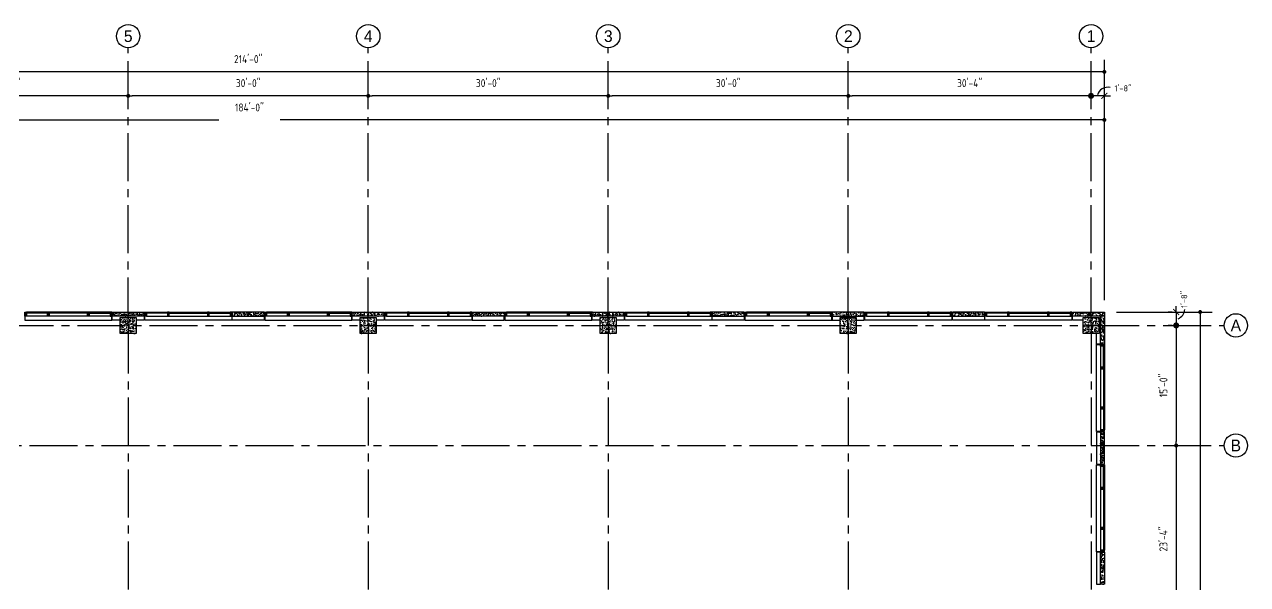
# Model space of a CAD drawing. Header units: inches. Extents: x 2920 to 9107, y 1541 to 7121.
# Drawn here: x 7272 to 9107, y 6282 to 7121 of the extents above; entities that cross this region are included whole.
import ezdxf
from ezdxf.enums import TextEntityAlignment as Align

# ---------------------------------------------------------------- set-up
doc = ezdxf.new("R2010")
doc.units = ezdxf.units.IN
doc.header["$LTSCALE"] = 96
doc.header["$MEASUREMENT"] = 0
doc.header["$PDSIZE"] = 1.5
doc.linetypes.add('CENTER2', pattern=[1.125, 0.75, -0.125, 0.125, -0.125])
doc.layers.get('0').update_dxf_attribs({"color": 60, "linetype": 'CONTINUOUS'})
doc.layers.get('DEFPOINTS').update_dxf_attribs({"linetype": 'CONTINUOUS'})
for name, color, linetype in [('A-SYMB', 4, 'CONTINUOUS'), ('A_0_BLDGRD', 35, 'CENTER2'), ('A_0_CONST', 11, 'CONTINUOUS'), ('A_0_DIMGRD', 9, 'CENTER2'), ('A_0_DIMTXT_MAIN', 4, 'CONTINUOUS'), ('A_1-7_COL', 7, 'CONTINUOUS'), ('A_1-7_COL_H', 6, 'CONTINUOUS'), ('A_1-7_CW_GLASS', 1, 'CONTINUOUS'), ('A_1-7_CW_GYP', 2, 'CONTINUOUS'), ('A_1-7_CW_MULL', 2, 'CONTINUOUS'), ('A_1-7_CW_PC', 2, 'CONTINUOUS'), ('A_1-7_CW_PC_H', 6, 'CONTINUOUS'), ('A_1-7_CW_SILL', 9, 'CONTINUOUS'), ('A_1-8_COL', 7, 'CONTINUOUS'), ('A_1-8_COL_H', 6, 'CONTINUOUS'), ('A_1-8_CW_GLASS', 1, 'CONTINUOUS'), ('A_1-8_CW_GYP', 2, 'CONTINUOUS'), ('A_1-8_CW_MULL', 2, 'CONTINUOUS'), ('A_1-8_CW_PC', 2, 'CONTINUOUS'), ('A_1-8_CW_PC_H', 6, 'CONTINUOUS'), ('A_1-8_CW_SILL', 9, 'CONTINUOUS')]:
    doc.layers.add(name, color=color, linetype=linetype)
doc.styles.add('ARCHITXT', font='architxt.shx')
doc.styles.add('C-GOTHIC', font='GOTHIC.TTF', dxfattribs={"width": 0.9})
doc.dimstyles.new('DOT', dxfattribs={"dimscale": 192, "dimtxt": 0.0625, "dimasz": 0.03125, "dimexe": 0.09375, "dimexo": 0.09375, "dimgap": 0.0625, "dimtad": 1, "dimdec": 4, "dimzin": 3, "dimdsep": 46, "dimlunit": 4, "dimtxsty": 'ARCHITXT', "dimblk1": 'DOT', "dimblk2": 'DOT', "dimsah": 1, "dimcen": 0, "dimdle": 0.125, "dimclrd": 256, "dimclre": 256, "dimclrt": 256, "dimadec": 0, "dimazin": 0, "dimtfac": 1, "dimtdec": 4, "dimtmove": 2, "dimatfit": 3, "dimfxl": 1, "dimtolj": 1, "dimtzin": 3, "dimarcsym": 0})
doc.dimstyles.new('TICKDOT', dxfattribs={"dimscale": 96, "dimtxt": 0.09375, "dimasz": 0.09375, "dimexe": 0.125, "dimexo": 0.0625, "dimgap": 0.0625, "dimtad": 1, "dimdec": 6, "dimzin": 3, "dimdsep": 46, "dimlunit": 4, "dimtxsty": 'ARCHITXT', "dimblk1": 'ARCHTICK', "dimblk2": 'DOT', "dimsah": 1, "dimcen": 0.0625, "dimdle": 0.0625, "dimclrd": 256, "dimclre": 256, "dimclrt": 256, "dimadec": 0, "dimazin": 0, "dimtfac": 1, "dimtdec": 5, "dimtmove": 2, "dimatfit": 3, "dimldrblk": 'ARCHTICK', "dimfxl": 1, "dimfrac": 2, "dimtolj": 1, "dimtzin": 3, "dimarcsym": 0})

# ---------------------------------------------------------------- blocks, each defined once
blk = doc.blocks.new('COL_1-8_24X24')
at = {"layer": 'A_1-8_COL_H'}
h = blk.add_hatch(dxfattribs=at)
h.set_pattern_fill('AR-CONC,_I', color=256, style=2)
h.set_pattern_definition([(50, (-6180, -6718.462), (7.172602, -0.6275213), [0.75, -8.25]), (355, (-6180, -6718.462), (-1.3875133, 7.5219213), [0.6, -6.6]), (100.4514, (-6179.402, -6718.5144), (5.785094, 6.8943954), [0.637402, -7.011421]), (46.1842, (-6180, -6716.462), (10.6724105, -1.65519), [1.125, -12.375]), (96.6356, (-6179.111, -6716.6), (9.346627, 9.741179), [0.956103, -10.51713]), (351.1842, (-6180, -6716.462), (9.34662, 9.741186), [0.9, -9.9]), (21, (-6179, -6716.962), (5.9690705, -4.026189), [0.75, -8.25]), (326, (-6179, -6716.962), (2.4331533, 7.2515005), [0.6, -6.6]), (71.4514, (-6178.5026, -6717.2976), (8.4022263, 3.225305), [0.637402, -7.011421]), (37.5, (-6180, -6718.462), (0.12159855, 3.32893854), [0, -6.52, 0, -6.7, 0, -6.625]), (7.5, (-6180, -6718.462), (2.6306954, 3.9441171), [0, -3.82, 0, -6.37, 0, -2.525]), (327.5, (-6182.23, -6718.462), (5.3382244, -0.2255487), [0, -2.5, 0, -7.8, 0, -10.35]), (317.5, (-6183.23, -6718.462), (5.8318617, 1.0010498), [0, -3.25, 0, -5.18, 0, -7.35])])
h.paths.add_polyline_path([(-12, -12), (12, -12), (12, 12), (-12, 12)])
at = {"layer": 'A_0_CONST'}
blk.add_point((0, 0), dxfattribs=at)
at = {"layer": 'A_1-8_COL'}
blk.add_lwpolyline([(-12, -12), (12, -12), (12, 12), (-12, 12)], close=True, dxfattribs=at)
blk = doc.blocks.new('PRE_1-8_COL1')
at = {"layer": 'A_1-8_CW_PC_H'}
h = blk.add_hatch(dxfattribs=at)
h.set_pattern_fill('AR-CONC', color=256, style=0)
h.set_pattern_definition([(50, (-5100, -6744), (7.172602, -0.6275213), [0.75, -8.25]), (355, (-5100, -6744), (-1.3875133, 7.5219213), [0.6, -6.6]), (100.4514, (-5099.402, -6744.052), (5.785094, 6.8943954), [0.637402, -7.011421]), (46.1842, (-5100, -6742), (10.6724105, -1.65519), [1.125, -12.375]), (96.6356, (-5099.111, -6742.138), (9.346627, 9.741179), [0.956103, -10.51713]), (351.1842, (-5100, -6742), (9.34662, 9.741186), [0.9, -9.9]), (21, (-5099, -6742.5), (5.9690705, -4.026189), [0.75, -8.25]), (326, (-5099, -6742.5), (2.433153, 7.2515005), [0.6, -6.6]), (71.4514, (-5098.5026, -6742.8355), (8.4022263, 3.225305), [0.637402, -7.011421]), (37.5, (-5100, -6744), (0.12159855, 3.3289385), [0, -6.52, 0, -6.7, 0, -6.625]), (7.5, (-5100, -6744), (2.6306954, 3.9441171), [0, -3.82, 0, -6.37, 0, -2.525]), (327.5, (-5102.23, -6744), (5.3382244, -0.2255487), [0, -2.5, 0, -7.8, 0, -10.35]), (317.5, (-5103.23, -6744), (5.8318617, 1.0010498), [0, -3.25, 0, -5.18, 0, -7.35])])
h.paths.add_polyline_path([(-24, -6), (24, -6), (24, 0), (-24, 0)])
at = {"layer": 'A_0_CONST'}
blk.add_line((0, 0), (0, -6), dxfattribs=at)
at = {"layer": 'A_1-8_CW_PC'}
blk.add_lwpolyline([(-24, -6), (24, -6), (24, 0), (-24, 0)], close=True, dxfattribs=at)
blk = doc.blocks.new('MUL_1-8_EX2')
at = {"layer": 'A_0_CONST'}
blk.add_line((0, 0), (0, -6), dxfattribs=at)
at = {"layer": 'A_1-8_CW_MULL'}
blk.add_lwpolyline([(-1.25, -6), (-1.25, 0), (1.25, 0), (1.25, -0.5), (0.5, -0.5), (0.5, -1.5), (1.25, -1.5), (1.25, -6)], close=True, dxfattribs=at)
blk = doc.blocks.new('MUL_1-8_EX1')
at = {"layer": 'A_0_CONST'}
blk.add_line((0, 0), (0, -6), dxfattribs=at)
at = {"layer": 'A_1-8_CW_MULL'}
blk.add_lwpolyline([(0.5, -1.5), (1.25, -1.5), (1.25, -6), (-1.25, -6), (-1.25, -1.5), (-0.5, -1.5), (-0.5, -0.5), (-1.25, -0.5), (-1.25, 0), (1.25, 0), (1.25, -0.5), (0.5, -0.5)], close=True, dxfattribs=at)
blk = doc.blocks.new('PRE_1-7_COL1')
at = {"layer": 'A_1-7_CW_PC_H'}
h = blk.add_hatch(dxfattribs=at)
h.set_pattern_fill('AR-CONC', color=256, style=0)
h.set_pattern_definition([(50, (-5100, -6744), (7.172602, -0.6275213), [0.75, -8.25]), (355, (-5100, -6744), (-1.3875133, 7.5219213), [0.6, -6.6]), (100.4514, (-5099.402, -6744.052), (5.785094, 6.8943954), [0.637402, -7.011421]), (46.1842, (-5100, -6742), (10.6724105, -1.65519), [1.125, -12.375]), (96.6356, (-5099.111, -6742.138), (9.346627, 9.741179), [0.956103, -10.51713]), (351.1842, (-5100, -6742), (9.34662, 9.741186), [0.9, -9.9]), (21, (-5099, -6742.5), (5.9690705, -4.026189), [0.75, -8.25]), (326, (-5099, -6742.5), (2.433153, 7.2515005), [0.6, -6.6]), (71.4514, (-5098.5026, -6742.8355), (8.4022263, 3.225305), [0.637402, -7.011421]), (37.5, (-5100, -6744), (0.12159855, 3.3289385), [0, -6.52, 0, -6.7, 0, -6.625]), (7.5, (-5100, -6744), (2.6306954, 3.9441171), [0, -3.82, 0, -6.37, 0, -2.525]), (327.5, (-5102.23, -6744), (5.3382244, -0.2255487), [0, -2.5, 0, -7.8, 0, -10.35]), (317.5, (-5103.23, -6744), (5.8318617, 1.0010498), [0, -3.25, 0, -5.18, 0, -7.35])])
h.paths.add_polyline_path([(-24, -6), (24, -6), (24, 0), (-24, 0)])
at = {"layer": 'A_0_CONST'}
blk.add_line((0, 0), (0, -6), dxfattribs=at)
at = {"layer": 'A_1-7_CW_PC'}
blk.add_lwpolyline([(-24, -6), (24, -6), (24, 0), (-24, 0)], close=True, dxfattribs=at)
blk = doc.blocks.new('MUL_1-7_EX2')
at = {"layer": 'A_0_CONST'}
blk.add_line((0, 0), (0, -6), dxfattribs=at)
at = {"layer": 'A_1-7_CW_MULL'}
blk.add_lwpolyline([(-1.25, -6), (-1.25, 0), (1.25, 0), (1.25, -0.5), (0.5, -0.5), (0.5, -1.5), (1.25, -1.5), (1.25, -6)], close=True, dxfattribs=at)
blk = doc.blocks.new('MUL_1-7_EX1')
at = {"layer": 'A_0_CONST'}
blk.add_line((0, 0), (0, -6), dxfattribs=at)
at = {"layer": 'A_1-7_CW_MULL'}
blk.add_lwpolyline([(-0.5, -1.5), (-1.25, -1.5), (-1.25, -6), (1.25, -6), (1.25, -1.5), (0.5, -1.5), (0.5, -0.5), (1.25, -0.5), (1.25, 0), (-1.25, 0), (-1.25, -0.5), (-0.5, -0.5)], close=True, dxfattribs=at)
blk = doc.blocks.new('PRE_1-7_COL2')
at = {"layer": 'A_1-7_CW_PC_H'}
h = blk.add_hatch(dxfattribs=at)
h.set_pattern_fill('AR-CONC', color=256, angle=90, style=0)
h.set_pattern_definition([(140, (-4476, -6744), (0.6275213, 7.172602), [0.75, -8.25]), (85, (-4476, -6744), (-7.5219213, -1.3875133), [0.6, -6.6]), (190.4514, (-4475.948, -6743.402), (-6.8943954, 5.785094), [0.637402, -7.011421]), (136.1842, (-4478, -6744), (1.65519, 10.6724105), [1.125, -12.375]), (186.6356, (-4477.862, -6743.111), (-9.741179, 9.346627), [0.956103, -10.51713]), (81.1842, (-4478, -6744), (-9.741186, 9.34662), [0.9, -9.9]), (111, (-4477.5, -6743), (4.026189, 5.9690705), [0.75, -8.25]), (56, (-4477.5, -6743), (-7.2515005, 2.433153), [0.6, -6.6]), (161.4514, (-4477.1645, -6742.5026), (-3.225305, 8.402226), [0.637402, -7.011421]), (127.5, (-4476, -6744), (-3.3289385, 0.12159855), [0, -6.52, 0, -6.7, 0, -6.625]), (97.5, (-4476, -6744), (-3.9441171, 2.6306954), [0, -3.82, 0, -6.37, 0, -2.525]), (57.5, (-4476, -6746.23), (0.2255487, 5.3382244), [0, -2.5, 0, -7.8, 0, -10.35]), (47.5, (-4476, -6747.23), (-1.0010498, 5.8318617), [0, -3.25, 0, -5.18, 0, -7.35])])
h.paths.add_polyline_path([(6, -48), (6, -6), (48, -6), (48, 0), (0, 0), (0, -48)])
at = {"layer": 'A_0_CONST'}
for p, q in [((6, -6), (0, 0)), ((24, 0), (24, -6)), ((0, -24), (6, -24))]:
    blk.add_line(p, q, dxfattribs=at)
at = {"layer": 'A_1-7_CW_PC'}
blk.add_lwpolyline([(6, -48), (6, -6), (48, -6), (48, 0), (0, 0), (0, -48)], close=True, dxfattribs=at)
blk = doc.blocks.new('COL_1-7_24X24')
at = {"layer": 'A_1-7_COL_H'}
h = blk.add_hatch(dxfattribs=at)
h.set_pattern_fill('AR-CONC,_I', color=256, style=2)
h.set_pattern_definition([(130, (6180, -6718.462), (-7.172602, -0.6275213), [0.75, -8.25]), (185, (6180, -6718.462), (1.3875133, 7.5219213), [0.6, -6.6]), (79.5486, (6179.402, -6718.5144), (-5.785094, 6.8943954), [0.637402, -7.011421]), (133.8158, (6180, -6716.462), (-10.6724105, -1.65519), [1.125, -12.375]), (83.3644, (6179.111, -6716.6), (-9.346627, 9.741179), [0.956103, -10.51713]), (188.8158, (6180, -6716.462), (-9.34662, 9.741186), [0.9, -9.9]), (159, (6179, -6716.962), (-5.9690705, -4.026189), [0.75, -8.25]), (214, (6179, -6716.962), (-2.4331533, 7.2515005), [0.6, -6.6]), (108.5486, (6178.5026, -6717.2976), (-8.4022263, 3.225305), [0.637402, -7.011421]), (142.5, (6180, -6718.462), (-0.12159855, 3.32893854), [0, -6.52, 0, -6.7, 0, -6.625]), (172.5, (6180, -6718.462), (-2.6306954, 3.9441171), [0, -3.82, 0, -6.37, 0, -2.525]), (212.5, (6182.23, -6718.462), (-5.3382244, -0.2255487), [0, -2.5, 0, -7.8, 0, -10.35]), (222.5, (6183.23, -6718.462), (-5.8318617, 1.0010498), [0, -3.25, 0, -5.18, 0, -7.35])])
h.paths.add_polyline_path([(12, -12), (-12, -12), (-12, 12), (12, 12)])
at = {"layer": 'A_0_CONST'}
blk.add_point((0, 0), dxfattribs=at)
at = {"layer": 'A_1-7_COL'}
blk.add_lwpolyline([(12, -12), (-12, -12), (-12, 12), (12, 12)], close=True, dxfattribs=at)
blk = doc.blocks.new('_DOT')
at = {"color": 0, "linetype": 'ByBlock'}
blk.add_line((-0.5, 0), (-1, 0), dxfattribs=at)
at = {"color": 0, "linetype": 'ByBlock', "const_width": 0.5}
blk.add_lwpolyline([(-0.25, 0, 1), (0.25, 0, 1)], format="xyb", close=True, dxfattribs=at)
blk = doc.blocks.new('*D69')
at = {"layer": 'A_0_DIMTXT_MAIN', "lineweight": -2, "transparency": 16777216}
blk.add_line((8999.7, 6664), (8999.7, 6496), dxfattribs=at)
at = {"layer": 'DEFPOINTS', "color": 0, "transparency": 16777216}
for p in [(8999.7, 6670), (8999.7, 6490), (8999.7, 6490)]:
    blk.add_point(p, dxfattribs=at)
at = {"layer": 'A_0_DIMTXT_MAIN', "lineweight": -2, "transparency": 16777216, "xscale": 6, "yscale": 6, "zscale": 6}
for p, rotation in [((8999.7, 6670), 90), ((8999.7, 6490), 270)]:
    blk.add_blockref('_DOT', p, dxfattribs=dict(at, rotation=rotation))
at = {"layer": 'A_0_DIMTXT_MAIN', "transparency": 16777216, "insert": (8980.6, 6580), "char_height": 12, "attachment_point": 5, "rotation": 90, "style": 'ARCHITXT'}
blk.add_mtext('\\A1;15\'-0"', dxfattribs=at)
blk = doc.blocks.new('*D70')
at = {"layer": 'A_0_DIMTXT_MAIN', "lineweight": -2, "transparency": 16777216}
blk.add_line((8999.7, 6484), (8999.7, 6216), dxfattribs=at)
at = {"layer": 'DEFPOINTS', "color": 0, "transparency": 16777216}
for p in [(8999.7, 6490), (8999.7, 6210), (8999.7, 6210)]:
    blk.add_point(p, dxfattribs=at)
at = {"layer": 'A_0_DIMTXT_MAIN', "lineweight": -2, "transparency": 16777216, "xscale": 6, "yscale": 6, "zscale": 6}
for p, rotation in [((8999.7, 6490), 90), ((8999.7, 6210), 270)]:
    blk.add_blockref('_DOT', p, dxfattribs=dict(at, rotation=rotation))
at = {"layer": 'A_0_DIMTXT_MAIN', "transparency": 16777216, "insert": (8980.6, 6350), "char_height": 12, "attachment_point": 5, "rotation": 90, "style": 'ARCHITXT'}
blk.add_mtext('\\A1;23\'-4"', dxfattribs=at)
blk = doc.blocks.new('*D72')
at = {"layer": 'A_0_DIMTXT_MAIN', "lineweight": -2, "transparency": 16777216}
for p, q in [((8910, 6690), (9053.7, 6690)), ((9035.7, 6684), (9035.7, 5316)), ((8910, 5310), (9053.7, 5310))]:
    blk.add_line(p, q, dxfattribs=at)
at = {"layer": 'DEFPOINTS', "color": 0, "transparency": 16777216}
for p in [(8892, 6690), (8892, 5310), (9035.7, 5310)]:
    blk.add_point(p, dxfattribs=at)
at = {"layer": 'A_0_DIMTXT_MAIN', "lineweight": -2, "transparency": 16777216, "xscale": 6, "yscale": 6, "zscale": 6}
for p, rotation in [((9035.7, 6690), 90), ((9035.7, 5310), 270)]:
    blk.add_blockref('_DOT', p, dxfattribs=dict(at, rotation=rotation))
at = {"layer": 'A_0_DIMTXT_MAIN', "transparency": 16777216, "insert": (9016.6, 6000), "char_height": 12, "attachment_point": 5, "rotation": 90, "style": 'ARCHITXT'}
blk.add_mtext('\\A1;115\'-0"', dxfattribs=at)
blk = doc.blocks.new('_ARCHTICK')
at = {"color": 0, "linetype": 'ByBlock', "const_width": 0.15}
blk.add_lwpolyline([(-0.5, -0.5), (0.5, 0.5)], dxfattribs=at)
blk = doc.blocks.new('*D73')
at = {"layer": 'A_0_DIMTXT_MAIN', "lineweight": -2, "transparency": 16777216}
for p, q in [((8872, 7020), (8872, 7026)), ((8892, 7020), (8892, 7026)), ((8863, 7014), (8854, 7014)), ((8892, 7014), (8872, 7014)), ((8892, 7014), (8901, 7014))]:
    blk.add_line(p, q, dxfattribs=at)
at = {"layer": 'DEFPOINTS', "color": 0, "transparency": 16777216}
for p in [(8872, 7014), (8872, 7014), (8892, 7014)]:
    blk.add_point(p, dxfattribs=at)
at = {"layer": 'A_0_DIMTXT_MAIN', "lineweight": -2, "transparency": 16777216, "xscale": 9, "yscale": 9, "zscale": 9}
blk.add_blockref('_DOT', (8872, 7014), dxfattribs=at)
at = {"layer": 'A_0_DIMTXT_MAIN', "lineweight": -2, "transparency": 16777216, "xscale": 9, "yscale": 9, "zscale": 9, "rotation": 180}
blk.add_blockref('_ARCHTICK', (8892, 7014), dxfattribs=at)
at = {"layer": 'A_0_DIMTXT_MAIN', "transparency": 16777216, "insert": (8920, 7025.3), "char_height": 9, "attachment_point": 5, "style": 'ARCHITXT'}
blk.add_mtext('\\A1;1\'-8"', dxfattribs=at)
blk = doc.blocks.new('*D74')
at = {"layer": 'A_0_DIMTXT_MAIN', "lineweight": -2, "transparency": 16777216}
blk.add_line((8142, 7014), (7794, 7014), dxfattribs=at)
at = {"layer": 'DEFPOINTS', "color": 0, "transparency": 16777216}
for p in [(7788, 7014), (7788, 7014), (8148, 7014)]:
    blk.add_point(p, dxfattribs=at)
at = {"layer": 'A_0_DIMTXT_MAIN', "lineweight": -2, "transparency": 16777216, "xscale": 6, "yscale": 6, "zscale": 6, "rotation": 180}
blk.add_blockref('_DOT', (7788, 7014), dxfattribs=at)
at = {"layer": 'A_0_DIMTXT_MAIN', "lineweight": -2, "transparency": 16777216, "xscale": 6, "yscale": 6, "zscale": 6}
blk.add_blockref('_DOT', (8148, 7014), dxfattribs=at)
at = {"layer": 'A_0_DIMTXT_MAIN', "transparency": 16777216, "insert": (7968, 7033.1), "char_height": 12, "attachment_point": 5, "style": 'ARCHITXT'}
blk.add_mtext('\\A1;30\'-0"', dxfattribs=at)
blk = doc.blocks.new('*D75')
at = {"layer": 'A_0_DIMTXT_MAIN', "lineweight": -2, "transparency": 16777216}
blk.add_line((8502, 7014), (8154, 7014), dxfattribs=at)
at = {"layer": 'DEFPOINTS', "color": 0, "transparency": 16777216}
for p in [(8148, 7014), (8148, 7014), (8508, 7014)]:
    blk.add_point(p, dxfattribs=at)
at = {"layer": 'A_0_DIMTXT_MAIN', "lineweight": -2, "transparency": 16777216, "xscale": 6, "yscale": 6, "zscale": 6, "rotation": 180}
blk.add_blockref('_DOT', (8148, 7014), dxfattribs=at)
at = {"layer": 'A_0_DIMTXT_MAIN', "lineweight": -2, "transparency": 16777216, "xscale": 6, "yscale": 6, "zscale": 6}
blk.add_blockref('_DOT', (8508, 7014), dxfattribs=at)
at = {"layer": 'A_0_DIMTXT_MAIN', "transparency": 16777216, "insert": (8328, 7033.1), "char_height": 12, "attachment_point": 5, "style": 'ARCHITXT'}
blk.add_mtext('\\A1;30\'-0"', dxfattribs=at)
blk = doc.blocks.new('*D76')
at = {"layer": 'A_0_DIMTXT_MAIN', "lineweight": -2, "transparency": 16777216}
blk.add_line((7422, 7014), (7074, 7014), dxfattribs=at)
at = {"layer": 'DEFPOINTS', "color": 0, "transparency": 16777216}
for p in [(7068, 7014), (7068, 7014), (7428, 7014)]:
    blk.add_point(p, dxfattribs=at)
at = {"layer": 'A_0_DIMTXT_MAIN', "lineweight": -2, "transparency": 16777216, "xscale": 6, "yscale": 6, "zscale": 6, "rotation": 180}
blk.add_blockref('_DOT', (7068, 7014), dxfattribs=at)
at = {"layer": 'A_0_DIMTXT_MAIN', "lineweight": -2, "transparency": 16777216, "xscale": 6, "yscale": 6, "zscale": 6}
blk.add_blockref('_DOT', (7428, 7014), dxfattribs=at)
at = {"layer": 'A_0_DIMTXT_MAIN', "transparency": 16777216, "insert": (7248, 7033.1), "char_height": 12, "attachment_point": 5, "style": 'ARCHITXT'}
blk.add_mtext('\\A1;30\'-0"', dxfattribs=at)
blk = doc.blocks.new('*D81')
at = {"layer": 'A_0_DIMTXT_MAIN', "lineweight": -2, "transparency": 16777216}
blk.add_line((7782, 7014), (7434, 7014), dxfattribs=at)
at = {"layer": 'DEFPOINTS', "color": 0, "transparency": 16777216}
for p in [(7428, 7014), (7428, 7014), (7788, 7014)]:
    blk.add_point(p, dxfattribs=at)
at = {"layer": 'A_0_DIMTXT_MAIN', "lineweight": -2, "transparency": 16777216, "xscale": 6, "yscale": 6, "zscale": 6, "rotation": 180}
blk.add_blockref('_DOT', (7428, 7014), dxfattribs=at)
at = {"layer": 'A_0_DIMTXT_MAIN', "lineweight": -2, "transparency": 16777216, "xscale": 6, "yscale": 6, "zscale": 6}
blk.add_blockref('_DOT', (7788, 7014), dxfattribs=at)
at = {"layer": 'A_0_DIMTXT_MAIN', "transparency": 16777216, "insert": (7608, 7033.1), "char_height": 12, "attachment_point": 5, "style": 'ARCHITXT'}
blk.add_mtext('\\A1;30\'-0"', dxfattribs=at)
blk = doc.blocks.new('*D82')
at = {"layer": 'A_0_DIMTXT_MAIN', "lineweight": -2, "transparency": 16777216}
blk.add_line((8866, 7014), (8514, 7014), dxfattribs=at)
at = {"layer": 'DEFPOINTS', "color": 0, "transparency": 16777216}
for p in [(8508, 7014), (8508, 7014), (8872, 7014)]:
    blk.add_point(p, dxfattribs=at)
at = {"layer": 'A_0_DIMTXT_MAIN', "lineweight": -2, "transparency": 16777216, "xscale": 6, "yscale": 6, "zscale": 6, "rotation": 180}
blk.add_blockref('_DOT', (8508, 7014), dxfattribs=at)
at = {"layer": 'A_0_DIMTXT_MAIN', "lineweight": -2, "transparency": 16777216, "xscale": 6, "yscale": 6, "zscale": 6}
blk.add_blockref('_DOT', (8872, 7014), dxfattribs=at)
at = {"layer": 'A_0_DIMTXT_MAIN', "transparency": 16777216, "insert": (8690, 7033.1), "char_height": 12, "attachment_point": 5, "style": 'ARCHITXT'}
blk.add_mtext('\\A1;30\'-4"', dxfattribs=at)
blk = doc.blocks.new('*D83')
at = {"layer": 'A_0_DIMTXT_MAIN', "lineweight": -2, "transparency": 16777216}
for p, q in [((6684, 6708), (6684, 6996)), ((6690, 6978), (7563.8, 6978)), ((8886, 6978), (7655.8, 6978))]:
    blk.add_line(p, q, dxfattribs=at)
at = {"layer": 'DEFPOINTS', "color": 0, "transparency": 16777216}
for p in [(6684, 6978), (8892, 6978), (6684, 6690)]:
    blk.add_point(p, dxfattribs=at)
at = {"layer": 'A_0_DIMTXT_MAIN', "lineweight": -2, "transparency": 16777216, "xscale": 6, "yscale": 6, "zscale": 6, "rotation": 180}
blk.add_blockref('_DOT', (6684, 6978), dxfattribs=at)
at = {"layer": 'A_0_DIMTXT_MAIN', "lineweight": -2, "transparency": 16777216, "xscale": 6, "yscale": 6, "zscale": 6}
blk.add_blockref('_DOT', (8892, 6978), dxfattribs=at)
at = {"layer": 'A_0_DIMTXT_MAIN', "transparency": 16777216, "insert": (7609.8, 6996.6), "char_height": 12, "attachment_point": 5, "style": 'ARCHITXT'}
blk.add_mtext('\\A1;184\'-0"', dxfattribs=at)
blk = doc.blocks.new('*D87')
at = {"layer": 'A_0_DIMTXT_MAIN', "lineweight": -2, "transparency": 16777216}
for p, q in [((6324, 6348), (6324, 7068)), ((8892, 6708), (8892, 7068)), ((8886, 7050), (6330, 7050))]:
    blk.add_line(p, q, dxfattribs=at)
at = {"layer": 'DEFPOINTS', "color": 0, "transparency": 16777216}
for p in [(6324, 7050), (8892, 6690), (6324, 6330)]:
    blk.add_point(p, dxfattribs=at)
at = {"layer": 'A_0_DIMTXT_MAIN', "lineweight": -2, "transparency": 16777216, "xscale": 6, "yscale": 6, "zscale": 6, "rotation": 180}
blk.add_blockref('_DOT', (6324, 7050), dxfattribs=at)
at = {"layer": 'A_0_DIMTXT_MAIN', "lineweight": -2, "transparency": 16777216, "xscale": 6, "yscale": 6, "zscale": 6}
blk.add_blockref('_DOT', (8892, 7050), dxfattribs=at)
at = {"layer": 'A_0_DIMTXT_MAIN', "transparency": 16777216, "insert": (7608, 7069.1), "char_height": 12, "attachment_point": 5, "style": 'ARCHITXT'}
blk.add_mtext('\\A1;214\'-0"', dxfattribs=at)
blk = doc.blocks.new('*D88')
at = {"layer": 'A_0_DIMTXT_MAIN', "lineweight": -2, "transparency": 16777216}
for p, q in [((8999.7, 6690), (8999.7, 6699)), ((8993.7, 6690), (8987.7, 6690)), ((8999.7, 6690), (8999.7, 6670)), ((8993.7, 6670), (8987.7, 6670)), ((8999.7, 6661), (8999.7, 6652))]:
    blk.add_line(p, q, dxfattribs=at)
at = {"layer": 'DEFPOINTS', "color": 0, "transparency": 16777216}
for p in [(8999.7, 6690), (8999.7, 6670), (8999.7, 6670)]:
    blk.add_point(p, dxfattribs=at)
at = {"layer": 'A_0_DIMTXT_MAIN', "lineweight": -2, "transparency": 16777216, "xscale": 9, "yscale": 9, "zscale": 9}
for name, p, rotation in [('_ARCHTICK', (8999.7, 6690), 270), ('_DOT', (8999.7, 6670), 90)]:
    blk.add_blockref(name, p, dxfattribs=dict(at, rotation=rotation))
at = {"layer": 'A_0_DIMTXT_MAIN', "transparency": 16777216, "insert": (9011.8, 6708.9), "char_height": 9, "attachment_point": 5, "rotation": 90, "style": 'ARCHITXT'}
blk.add_mtext('\\A1;1\'-8"', dxfattribs=at)
blk = doc.blocks.new('Col_No')
at = {"linetype": 'Continuous'}
blk.add_circle((0, 0.125), 0.125, dxfattribs=at)
at = {"color": 4, "style": 'C-GOTHIC'}
blk.add_attdef('GRIDNO', text='', height=0.125, dxfattribs=at).set_placement((0, 0.125), align=Align.MIDDLE_CENTER)

msp = doc.modelspace()

# ---------------------------------------------------------------- linework, layer by layer
at = {"layer": 'A_0_BLDGRD'}
for p, q in [((6704, 6670), (8872, 6670)), ((7428, 6670), (7428, 5330)), ((7788, 6670), (7788, 5330)), ((8148, 6670), (8148, 5330)), ((8508, 6670), (8508, 5330)), ((8872, 6670), (8872, 5330)), ((6524, 6490), (8872, 6490))]:
    msp.add_line(p, q, dxfattribs=at)
at = {"layer": 'A_0_DIMGRD'}
for p, q in [((7428, 6670), (7428, 7086)), ((7788, 6670), (7788, 7086)), ((8148, 6670), (8148, 7086)), ((8508, 6670), (8508, 7086)), ((8872, 6670), (8872, 7086)), ((8872, 6670), (9071.745832, 6670)), ((8872, 6490), (9071.745832, 6490))]:
    msp.add_line(p, q, dxfattribs=at)
at = {"layer": 'A_0_DIMTXT_MAIN'}
for centre, radius, start, end in [((8896.6527338, 7011.7260032), 15.1882271, 74.9525136971, 166.3412077182), ((8995.9667191, 6695.3728985), 16.6951977, 292.9570300352, 354.8624828222)]:
    msp.add_arc(centre, radius, start, end, dxfattribs=at)
at = {"layer": 'A_1-7_CW_GLASS'}
for p, q in [((8535.25, 6689.5), (8566.75, 6689.5)), ((8566.75, 6688.5), (8535.25, 6688.5)), ((8569.25, 6689.5), (8626.75, 6689.5)), ((8569.25, 6688.5), (8626.75, 6688.5)), ((8660.75, 6689.5), (8629.25, 6689.5)), ((8629.25, 6688.5), (8660.75, 6688.5)), ((8715.25, 6689.5), (8746.75, 6689.5)), ((8746.75, 6688.5), (8715.25, 6688.5)), ((8749.25, 6689.5), (8806.75, 6689.5)), ((8749.25, 6688.5), (8806.75, 6688.5)), ((8840.75, 6689.5), (8809.25, 6689.5)), ((8809.25, 6688.5), (8840.75, 6688.5)), ((8890.5, 6607.25), (8890.5, 6638.75)), ((8891.5, 6638.75), (8891.5, 6607.25)), ((8890.5, 6604.75), (8890.5, 6547.25)), ((8891.5, 6604.75), (8891.5, 6547.25)), ((8890.5, 6544.75), (8890.5, 6513.25)), ((8891.5, 6513.25), (8891.5, 6544.75))]:
    msp.add_line(p, q, dxfattribs=at)
at = {"layer": 'A_1-7_CW_GYP'}
for points in [[(8484, 6684), (8484, 6678), (8496, 6678)], [(8520, 6678), (8532, 6678), (8532, 6684)], [(8712, 6684), (8712, 6678), (8664, 6678), (8664, 6684)], [(8860, 6678), (8844, 6678), (8844, 6684)], [(8886, 6642), (8880, 6642), (8880, 6658)], [(8886, 6510), (8880, 6510), (8880, 6462), (8886, 6462)]]:
    msp.add_lwpolyline(points, dxfattribs=at)
at = {"layer": 'A_1-7_CW_SILL'}
for p, q in [((8535.25, 6690), (8660.75, 6690)), ((8535.25, 6684), (8660.75, 6684)), ((8715.25, 6690), (8840.75, 6690)), ((8715.25, 6684), (8840.75, 6684)), ((8886, 6638.75), (8886, 6513.25)), ((8892, 6638.75), (8892, 6513.25))]:
    msp.add_line(p, q, dxfattribs=at)
for points in [[(8663.25, 6684), (8663.25, 6678), (8532.75, 6678), (8532.75, 6684)], [(8843.25, 6684), (8843.25, 6678), (8712.75, 6678), (8712.75, 6684)], [(8886, 6510.75), (8880, 6510.75), (8880, 6641.25), (8886, 6641.25)]]:
    msp.add_lwpolyline(points, dxfattribs=at)
at = {"layer": 'A_1-8_CW_GLASS'}
for p, q in [((7275.25, 6689.5), (7306.75, 6689.5)), ((7306.75, 6688.5), (7275.25, 6688.5)), ((7366.75, 6689.5), (7309.25, 6689.5)), ((7366.75, 6688.5), (7309.25, 6688.5)), ((7400.75, 6689.5), (7369.25, 6689.5)), ((7369.25, 6688.5), (7400.75, 6688.5)), ((7455.25, 6689.5), (7486.75, 6689.5)), ((7486.75, 6688.5), (7455.25, 6688.5)), ((7489.25, 6689.5), (7546.75, 6689.5)), ((7489.25, 6688.5), (7546.75, 6688.5)), ((7580.75, 6689.5), (7549.25, 6689.5)), ((7549.25, 6688.5), (7580.75, 6688.5)), ((7635.25, 6689.5), (7666.75, 6689.5)), ((7666.75, 6688.5), (7635.25, 6688.5)), ((7726.75, 6689.5), (7669.25, 6689.5)), ((7726.75, 6688.5), (7669.25, 6688.5)), ((7760.75, 6689.5), (7729.25, 6689.5)), ((7729.25, 6688.5), (7760.75, 6688.5)), ((7815.25, 6689.5), (7846.75, 6689.5)), ((7846.75, 6688.5), (7815.25, 6688.5)), ((7849.25, 6689.5), (7906.75, 6689.5)), ((7849.25, 6688.5), (7906.75, 6688.5)), ((7940.75, 6689.5), (7909.25, 6689.5)), ((7909.25, 6688.5), (7940.75, 6688.5)), ((7995.25, 6689.5), (8026.75, 6689.5)), ((8026.75, 6688.5), (7995.25, 6688.5)), ((8086.75, 6689.5), (8029.25, 6689.5)), ((8086.75, 6688.5), (8029.25, 6688.5)), ((8120.75, 6689.5), (8089.25, 6689.5)), ((8089.25, 6688.5), (8120.75, 6688.5)), ((8175.25, 6689.5), (8206.75, 6689.5)), ((8206.75, 6688.5), (8175.25, 6688.5)), ((8209.25, 6689.5), (8266.75, 6689.5)), ((8209.25, 6688.5), (8266.75, 6688.5)), ((8300.75, 6689.5), (8269.25, 6689.5)), ((8269.25, 6688.5), (8300.75, 6688.5)), ((8355.25, 6689.5), (8386.75, 6689.5)), ((8386.75, 6688.5), (8355.25, 6688.5)), ((8446.75, 6689.5), (8389.25, 6689.5)), ((8446.75, 6688.5), (8389.25, 6688.5)), ((8480.75, 6689.5), (8449.25, 6689.5)), ((8449.25, 6688.5), (8480.75, 6688.5)), ((8890.5, 6427.25), (8890.5, 6458.75)), ((8891.5, 6458.75), (8891.5, 6427.25)), ((8890.5, 6424.75), (8890.5, 6367.25)), ((8891.5, 6424.75), (8891.5, 6367.25)), ((8890.5, 6364.75), (8890.5, 6333.25)), ((8891.5, 6333.25), (8891.5, 6364.75))]:
    msp.add_line(p, q, dxfattribs=at)
at = {"layer": 'A_1-8_CW_GYP'}
for points in [[(7416, 6678), (7404, 6678), (7404, 6684)], [(7452, 6684), (7452, 6678), (7440, 6678)], [(7632, 6684), (7632, 6678), (7584, 6678), (7584, 6684)], [(7776, 6678), (7764, 6678), (7764, 6684)], [(7812, 6684), (7812, 6678), (7800, 6678)], [(7944, 6684), (7944, 6678), (7992, 6678), (7992, 6684)], [(8136, 6678), (8124, 6678), (8124, 6684)], [(8172, 6684), (8172, 6678), (8160, 6678)], [(8352, 6684), (8352, 6678), (8304, 6678), (8304, 6684)], [(8886, 6330), (8880, 6330), (8880, 6282), (8886, 6282)]]:
    msp.add_lwpolyline(points, dxfattribs=at)
at = {"layer": 'A_1-8_CW_SILL'}
for p, q in [((7400.75, 6690), (7275.25, 6690)), ((7400.75, 6684), (7275.25, 6684)), ((7455.25, 6690), (7580.75, 6690)), ((7455.25, 6684), (7580.75, 6684)), ((7760.75, 6690), (7635.25, 6690)), ((7760.75, 6684), (7635.25, 6684)), ((7815.25, 6690), (7940.75, 6690)), ((7815.25, 6684), (7940.75, 6684)), ((8120.75, 6690), (7995.25, 6690)), ((8120.75, 6684), (7995.25, 6684)), ((8175.25, 6690), (8300.75, 6690)), ((8175.25, 6684), (8300.75, 6684)), ((8480.75, 6690), (8355.25, 6690)), ((8480.75, 6684), (8355.25, 6684)), ((8886, 6458.75), (8886, 6333.25)), ((8892, 6458.75), (8892, 6333.25))]:
    msp.add_line(p, q, dxfattribs=at)
for points in [[(7272.75, 6684), (7272.75, 6678), (7403.25, 6678), (7403.25, 6684)], [(7583.25, 6684), (7583.25, 6678), (7452.75, 6678), (7452.75, 6684)], [(7632.75, 6684), (7632.75, 6678), (7763.25, 6678), (7763.25, 6684)], [(7943.25, 6684), (7943.25, 6678), (7812.75, 6678), (7812.75, 6684)], [(7992.75, 6684), (7992.75, 6678), (8123.25, 6678), (8123.25, 6684)], [(8303.25, 6684), (8303.25, 6678), (8172.75, 6678), (8172.75, 6684)], [(8352.75, 6684), (8352.75, 6678), (8483.25, 6678), (8483.25, 6684)], [(8886, 6330.75), (8880, 6330.75), (8880, 6461.25), (8886, 6461.25)]]:
    msp.add_lwpolyline(points, dxfattribs=at)

# ---------------------------------------------------------------- block references
for name, p in [('MUL_1-8_EX2', (7274, 6690)), ('MUL_1-8_EX1', (7308, 6690)), ('MUL_1-8_EX1', (7368, 6690)), ('MUL_1-8_EX2', (7454, 6690)), ('PRE_1-8_COL1', (7608, 6690)), ('MUL_1-8_EX2', (7634, 6690)), ('MUL_1-8_EX1', (7668, 6690)), ('MUL_1-8_EX1', (7728, 6690)), ('MUL_1-8_EX2', (7814, 6690)), ('MUL_1-8_EX2', (7994, 6690)), ('MUL_1-8_EX1', (8028, 6690)), ('MUL_1-8_EX1', (8088, 6690)), ('MUL_1-8_EX2', (8174, 6690)), ('PRE_1-8_COL1', (8328, 6690)), ('MUL_1-8_EX2', (8354, 6690)), ('MUL_1-8_EX1', (8388, 6690)), ('MUL_1-8_EX1', (8448, 6690)), ('PRE_1-7_COL1', (8508, 6690)), ('MUL_1-7_EX2', (8534, 6690)), ('MUL_1-7_EX1', (8568, 6690)), ('MUL_1-7_EX1', (8628, 6690)), ('PRE_1-7_COL1', (8688, 6690)), ('MUL_1-7_EX2', (8714, 6690)), ('MUL_1-7_EX1', (8748, 6690)), ('MUL_1-7_EX1', (8808, 6690)), ('COL_1-7_24X24', (8872, 6670))]:
    msp.add_blockref(name, p)
at = {"xscale": -1}
for name, p in [('MUL_1-8_EX2', (7402, 6690)), ('PRE_1-8_COL1', (7428, 6690)), ('COL_1-8_24X24', (7428, 6670)), ('MUL_1-8_EX1', (7488, 6690)), ('MUL_1-8_EX1', (7548, 6690)), ('MUL_1-8_EX2', (7582, 6690)), ('MUL_1-8_EX2', (7762, 6690)), ('PRE_1-8_COL1', (7788, 6690)), ('COL_1-8_24X24', (7788, 6670)), ('MUL_1-8_EX1', (7848, 6690)), ('MUL_1-8_EX1', (7908, 6690)), ('MUL_1-8_EX2', (7942, 6690)), ('PRE_1-8_COL1', (7968, 6690)), ('MUL_1-8_EX2', (8122, 6690)), ('PRE_1-8_COL1', (8148, 6690)), ('COL_1-8_24X24', (8148, 6670)), ('MUL_1-8_EX1', (8208, 6690)), ('MUL_1-8_EX1', (8268, 6690)), ('MUL_1-8_EX2', (8302, 6690)), ('MUL_1-8_EX2', (8482, 6690)), ('COL_1-8_24X24', (8508, 6670)), ('MUL_1-7_EX2', (8662, 6690)), ('MUL_1-7_EX2', (8842, 6690)), ('PRE_1-7_COL2', (8892, 6690))]:
    msp.add_blockref(name, p, dxfattribs=at)
at = {"rotation": 270}
for name, p in [('MUL_1-7_EX2', (8892, 6640)), ('MUL_1-7_EX1', (8892, 6606)), ('MUL_1-7_EX1', (8892, 6546)), ('PRE_1-7_COL1', (8892, 6486)), ('MUL_1-8_EX2', (8892, 6460))]:
    msp.add_blockref(name, p, dxfattribs=at)
at = {"xscale": -1, "rotation": 270}
for name, p in [('MUL_1-7_EX2', (8892, 6512)), ('MUL_1-8_EX1', (8892, 6426)), ('MUL_1-8_EX1', (8892, 6366)), ('PRE_1-8_COL1', (8892, 6306)), ('MUL_1-8_EX2', (8892, 6332))]:
    msp.add_blockref(name, p, dxfattribs=at)
at = {"layer": 'A-SYMB', "xscale": 140, "yscale": 140, "zscale": 140}
for p, values in [((7428, 7086), {'GRIDNO': '5'}), ((7788, 7086), {'GRIDNO': '4'}), ((8148, 7086), {'GRIDNO': '3'}), ((8508, 7086), {'GRIDNO': '2'}), ((8872, 7086), {'GRIDNO': '1'}), ((9089.245832, 6652.5), {'GRIDNO': 'A'}), ((9089.245832, 6472.5), {'GRIDNO': 'B'})]:
    msp.add_blockref('Col_No', p, dxfattribs=at).add_auto_attribs(values)

# ---------------------------------------------------------------- dimensions: what is measured, and where the dimension line sits
at = {"layer": 'A_0_DIMTXT_MAIN'}
for base, p1, p2, override, picture, middle in [((6324, 7050), (8892, 6690), (6324, 6330), {"dimse1": 0}, '*D87', (7608, 7069.1428571)), ((7068, 7014), (7428, 7014), (7068, 7014), {"dimse1": 1}, '*D76', (7248, 7033.1428571)), ((7428, 7014), (7788, 7014), (7428, 7014), {"dimse1": 1}, '*D81', (7608, 7033.1428571)), ((7788, 7014), (8148, 7014), (7788, 7014), {"dimse1": 1}, '*D74', (7968, 7033.1428571)), ((8148, 7014), (8508, 7014), (8148, 7014), {"dimse1": 1}, '*D75', (8328, 7033.1428571)), ((8508, 7014), (8872, 7014), (8508, 7014), {"dimse1": 1}, '*D82', (8690, 7033.1428571))]:
    dim = msp.add_linear_dim(base=base, p1=p1, p2=p2, dimstyle='DOT', override=override, dxfattribs=at)
    dim.commit()
    dim.dimension.update_dxf_attribs({"geometry": picture, "text_midpoint": middle})
dim = msp.add_linear_dim(base=(8872, 7014), p1=(8892, 7014), p2=(8872, 7014), dimstyle='TICKDOT', dxfattribs=at)
dim.commit()
dim.dimension.update_dxf_attribs({"geometry": '*D73', "text_midpoint": (8920.0487295, 7025.3349711), "dimtype": 160})
dim = msp.add_linear_dim(base=(6684, 6978), p1=(8892, 6978), p2=(6684, 6690), dimstyle='DOT', override={"dimse1": 1}, dxfattribs=at)
dim.commit()
dim.dimension.update_dxf_attribs({"geometry": '*D83', "text_midpoint": (7609.7500771, 6996.6382886), "dimtype": 160})
dim = msp.add_linear_dim(base=(8999.745832, 6670), p1=(8999.745832, 6690), p2=(8999.745832, 6670), angle=270, dimstyle='TICKDOT', dxfattribs=at)
dim.commit()
dim.dimension.update_dxf_attribs({"geometry": '*D88', "text_midpoint": (9011.8103032, 6708.8769278), "dimtype": 160})
for base, p1, p2, picture, middle in [((9035.745832, 5310), (8892, 6690), (8892, 5310), '*D72', (9016.6029749, 6000)), ((8999.745832, 6490), (8999.745832, 6670), (8999.745832, 6490), '*D69', (8980.6029749, 6580)), ((8999.745832, 6210), (8999.745832, 6490), (8999.745832, 6210), '*D70', (8980.6029749, 6350))]:
    dim = msp.add_linear_dim(base=base, p1=p1, p2=p2, angle=90, dimstyle='DOT', dxfattribs=at)
    dim.commit()
    dim.dimension.update_dxf_attribs({"geometry": picture, "text_midpoint": middle})

doc.saveas('drawing.dxf')
